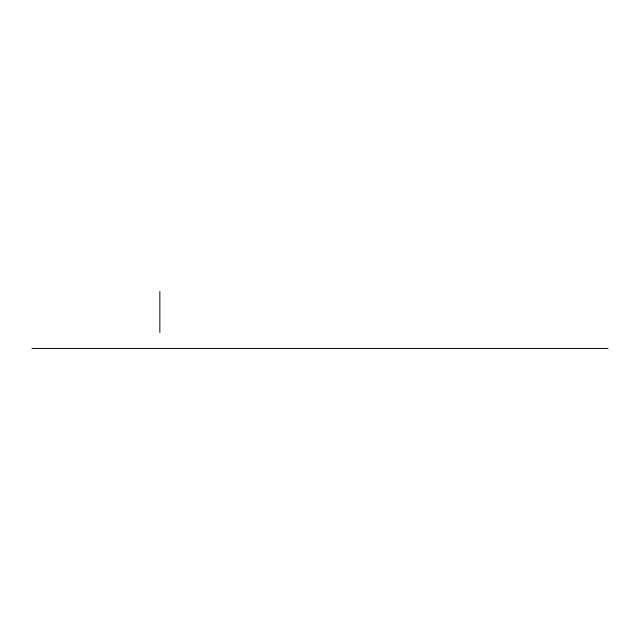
<?xml version="1.0" encoding="UTF-8"?>
<svg xmlns="http://www.w3.org/2000/svg" width="640" height="640" viewBox="0 0 640 640"><rect width="100%" height="100%" fill="white"/><g stroke="black" fill="none" stroke-linecap="round" stroke-linejoin="round"><path stroke-width="0.96" d="M32 348.456L608 348.456M159.848 291.544L159.848 332.448"/></g></svg>
